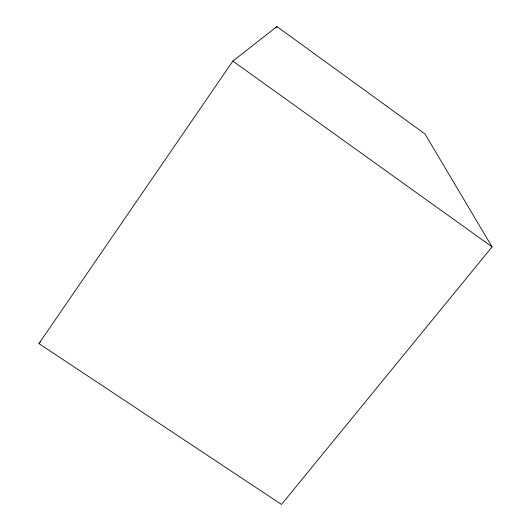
<?xml version="1.0" encoding="UTF-8"?>
<svg xmlns="http://www.w3.org/2000/svg" width="531" height="531" viewBox="0 0 531 531"><rect width="100%" height="100%" fill="white"/><g stroke="black" fill="none" stroke-linecap="round" stroke-linejoin="round"><path stroke-width="0.8" d="M38.936 343.597L232.863 61.098L276.91 26.55L424.986 133.958L492.064 246.875L281.51 504.45L38.936 343.597L40.502 341.672M275.967 27.911L276.91 26.55M232.863 61.098L492.064 246.875"/></g></svg>
